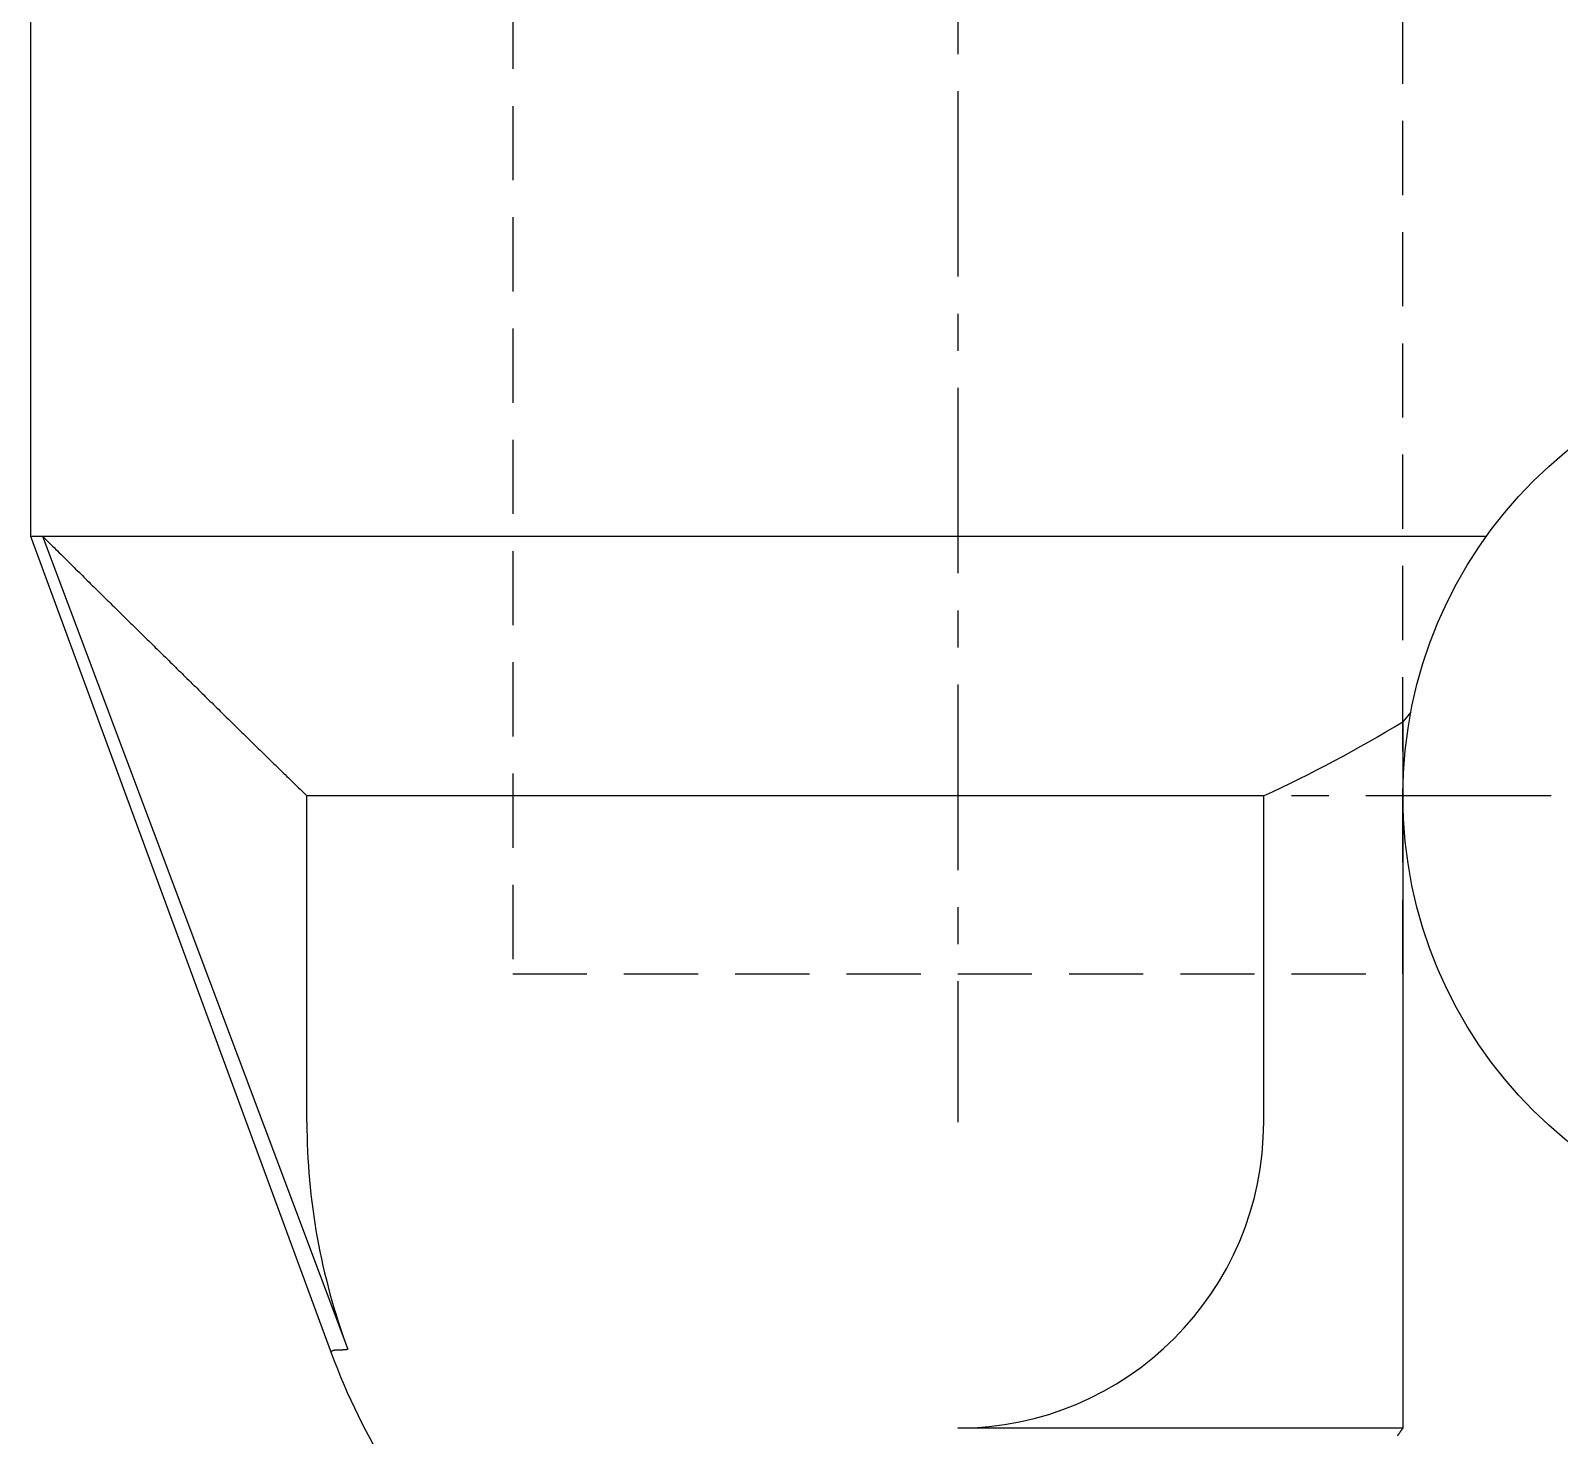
# Model space of a CAD drawing. Extents: x 15.3 to 102.8, y -16.9 to 75.1.
# Drawn here: x 24.44 to 34.74, y 28.56 to 38.03 of the extents above; entities that cross this region are included whole.
import ezdxf

# ---------------------------------------------------------------- set-up
doc = ezdxf.new("R2010")
doc.units = 0
doc.linetypes.add('CENTER', pattern=[2, 1.25, -0.25, 0.25, -0.25])
doc.linetypes.add('DASHED', pattern=[0.75, 0.5, -0.25])
doc.layers.get('0').update_dxf_attribs({"linetype": 'CONTINUOUS'})
doc.layers.add('CENTER', color=1, linetype='CENTER')

msp = doc.modelspace()

# ---------------------------------------------------------------- linework, layer by layer
at = {"color": 3, "linetype": 'DASHED'}
for p, q in [((27.685, 48.774), (27.685, 31.674)), ((33.685, 31.674), (33.685, 48.774)), ((27.685, 31.674), (33.685, 31.674))]:
    msp.add_line(p, q, dxfattribs=at)
at = {"color": 7, "linetype": 'CONTINUOUS'}
for p, q in [((24.435, 40.874), (24.435, 34.624)), ((24.435, 34.624), (34.248, 34.624)), ((24.435, 34.624), (26.462, 29.119)), ((24.516, 34.624), (26.573, 29.145)), ((33.739, 33.438), (33.685, 33.374)), ((33.685, 33.374), (33.685, 28.612)), ((32.747, 32.874), (26.298, 32.874)), ((26.298, 30.674), (26.298, 32.874)), ((32.747, 30.674), (32.747, 32.874)), ((33.685, 28.612), (30.685, 28.612))]:
    msp.add_line(p, q, dxfattribs=at)
at = {"color": 7}
for points in [[(24.516, 34.624, 0), (24.527, 34.613, 0), (24.538, 34.602, 0), (24.549, 34.591, 0), (24.56, 34.58, 0), (24.572, 34.569, 0), (24.583, 34.558, 0), (24.594, 34.547, 0), (24.605, 34.535, 0), (24.616, 34.525, 0), (24.627, 34.513, 0), (24.639, 34.502, 0), (24.65, 34.491, 0), (24.661, 34.48, 0), (24.672, 34.469, 0), (24.683, 34.458, 0), (24.695, 34.447, 0), (24.706, 34.436, 0), (24.717, 34.425, 0), (24.728, 34.414, 0), (24.739, 34.403, 0), (24.75, 34.392, 0), (24.762, 34.381, 0), (24.773, 34.37, 0), (24.784, 34.359, 0), (24.795, 34.348, 0), (24.806, 34.337, 0), (24.817, 34.326, 0), (24.829, 34.315, 0), (24.84, 34.304, 0), (24.851, 34.293, 0), (24.862, 34.282, 0), (24.873, 34.271, 0), (24.885, 34.26, 0), (24.896, 34.249, 0), (24.907, 34.238, 0), (24.918, 34.227, 0), (24.929, 34.216, 0), (24.941, 34.205, 0), (24.952, 34.194, 0), (24.963, 34.183, 0), (24.974, 34.172, 0), (24.985, 34.16, 0), (24.997, 34.15, 0), (25.008, 34.139, 0), (25.019, 34.127, 0), (25.03, 34.116, 0), (25.041, 34.105, 0), (25.052, 34.094, 0), (25.064, 34.083, 0), (25.075, 34.072, 0), (25.086, 34.061, 0), (25.097, 34.05, 0), (25.108, 34.039, 0), (25.12, 34.028, 0), (25.131, 34.017, 0), (25.142, 34.006, 0), (25.153, 33.995, 0), (25.165, 33.984, 0), (25.176, 33.973, 0), (25.187, 33.962, 0), (25.198, 33.951, 0), (25.209, 33.94, 0), (25.221, 33.929, 0), (25.232, 33.918, 0), (25.243, 33.907, 0), (25.254, 33.896, 0), (25.265, 33.885, 0), (25.276, 33.874, 0), (25.288, 33.863, 0), (25.299, 33.852, 0), (25.31, 33.841, 0), (25.321, 33.83, 0), (25.332, 33.819, 0), (25.344, 33.808, 0), (25.355, 33.797, 0), (25.366, 33.786, 0), (25.377, 33.775, 0), (25.389, 33.764, 0), (25.4, 33.753, 0), (25.411, 33.742, 0), (25.422, 33.731, 0), (25.433, 33.72, 0), (25.445, 33.709, 0), (25.456, 33.698, 0), (25.467, 33.687, 0), (25.478, 33.676, 0), (25.489, 33.665, 0), (25.501, 33.654, 0), (25.512, 33.643, 0), (25.523, 33.632, 0), (25.534, 33.621, 0), (25.546, 33.61, 0), (25.557, 33.599, 0), (25.568, 33.588, 0), (25.579, 33.577, 0), (25.59, 33.566, 0), (25.602, 33.555, 0), (25.613, 33.544, 0), (25.624, 33.533, 0), (25.635, 33.522, 0), (25.646, 33.511, 0), (25.658, 33.5, 0), (25.669, 33.489, 0), (25.68, 33.478, 0), (25.691, 33.467, 0), (25.703, 33.456, 0), (25.714, 33.445, 0), (25.725, 33.434, 0), (25.736, 33.423, 0), (25.747, 33.412, 0), (25.759, 33.401, 0), (25.77, 33.39, 0), (25.781, 33.379, 0), (25.792, 33.368, 0), (25.803, 33.357, 0), (25.815, 33.346, 0), (25.826, 33.335, 0), (25.837, 33.324, 0), (25.848, 33.313, 0), (25.86, 33.302, 0), (25.871, 33.291, 0), (25.882, 33.28, 0), (25.893, 33.269, 0), (25.904, 33.258, 0), (25.916, 33.247, 0), (25.927, 33.236, 0), (25.938, 33.225, 0), (25.949, 33.214, 0), (25.961, 33.203, 0), (25.972, 33.192, 0), (25.983, 33.181, 0), (25.994, 33.17, 0), (26.006, 33.159, 0), (26.017, 33.148, 0), (26.028, 33.137, 0), (26.039, 33.126, 0), (26.05, 33.115, 0), (26.062, 33.104, 0), (26.073, 33.093, 0), (26.084, 33.082, 0), (26.095, 33.071, 0), (26.107, 33.06, 0), (26.118, 33.049, 0), (26.129, 33.038, 0), (26.14, 33.028, 0), (26.152, 33.017, 0), (26.163, 33.005, 0), (26.174, 32.995, 0), (26.185, 32.984, 0), (26.197, 32.973, 0), (26.208, 32.962, 0), (26.219, 32.951, 0), (26.23, 32.94, 0), (26.241, 32.929, 0), (26.253, 32.918, 0), (26.264, 32.907, 0), (26.275, 32.896, 0), (26.286, 32.885, 0), (26.298, 32.874, 0)], [(26.462, 29.119, 0), (26.462, 29.119, 0), (26.462, 29.119, 0), (26.462, 29.12, 0), (26.462, 29.12, 0), (26.462, 29.12, 0), (26.462, 29.121, 0), (26.462, 29.121, 0), (26.462, 29.121, 0), (26.462, 29.122, 0), (26.462, 29.122, 0), (26.462, 29.122, 0), (26.462, 29.123, 0), (26.462, 29.123, 0), (26.462, 29.123, 0), (26.462, 29.124, 0), (26.462, 29.124, 0), (26.462, 29.124, 0), (26.462, 29.125, 0), (26.462, 29.125, 0), (26.462, 29.125, 0), (26.462, 29.125, 0), (26.462, 29.126, 0), (26.462, 29.126, 0), (26.462, 29.127, 0), (26.462, 29.127, 0), (26.462, 29.127, 0), (26.462, 29.127, 0), (26.462, 29.128, 0), (26.462, 29.128, 0), (26.462, 29.128, 0), (26.462, 29.129, 0), (26.463, 29.129, 0), (26.463, 29.129, 0), (26.463, 29.13, 0), (26.463, 29.13, 0), (26.463, 29.13, 0), (26.464, 29.13, 0), (26.464, 29.131, 0), (26.464, 29.131, 0), (26.464, 29.131, 0), (26.464, 29.131, 0), (26.465, 29.131, 0), (26.465, 29.132, 0), (26.465, 29.132, 0), (26.465, 29.132, 0), (26.466, 29.132, 0), (26.466, 29.133, 0), (26.466, 29.133, 0), (26.466, 29.133, 0), (26.467, 29.133, 0), (26.467, 29.133, 0), (26.467, 29.133, 0), (26.468, 29.134, 0), (26.468, 29.134, 0), (26.468, 29.134, 0), (26.468, 29.134, 0), (26.469, 29.134, 0), (26.469, 29.134, 0), (26.469, 29.134, 0), (26.47, 29.135, 0), (26.47, 29.135, 0), (26.47, 29.135, 0), (26.471, 29.135, 0), (26.471, 29.135, 0), (26.471, 29.135, 0), (26.471, 29.135, 0), (26.472, 29.136, 0), (26.472, 29.136, 0), (26.472, 29.136, 0), (26.473, 29.136, 0), (26.473, 29.136, 0), (26.473, 29.136, 0), (26.474, 29.136, 0), (26.474, 29.136, 0), (26.474, 29.136, 0), (26.474, 29.136, 0), (26.475, 29.137, 0), (26.475, 29.137, 0), (26.475, 29.137, 0), (26.476, 29.137, 0), (26.476, 29.137, 0), (26.476, 29.137, 0), (26.477, 29.137, 0), (26.477, 29.137, 0), (26.477, 29.137, 0), (26.477, 29.137, 0), (26.478, 29.137, 0), (26.478, 29.137, 0), (26.479, 29.137, 0), (26.479, 29.137, 0), (26.479, 29.138, 0), (26.479, 29.138, 0), (26.48, 29.138, 0), (26.48, 29.138, 0), (26.48, 29.138, 0), (26.481, 29.138, 0), (26.481, 29.138, 0), (26.481, 29.138, 0), (26.482, 29.138, 0), (26.482, 29.138, 0), (26.482, 29.138, 0), (26.483, 29.138, 0), (26.483, 29.138, 0), (26.483, 29.138, 0), (26.484, 29.138, 0), (26.484, 29.138, 0), (26.484, 29.139, 0), (26.485, 29.139, 0), (26.485, 29.139, 0), (26.485, 29.139, 0), (26.485, 29.139, 0), (26.486, 29.139, 0), (26.486, 29.139, 0), (26.486, 29.139, 0), (26.487, 29.139, 0), (26.487, 29.139, 0), (26.487, 29.139, 0), (26.488, 29.139, 0), (26.488, 29.139, 0), (26.488, 29.139, 0), (26.489, 29.139, 0), (26.489, 29.139, 0), (26.489, 29.139, 0), (26.49, 29.139, 0), (26.49, 29.139, 0), (26.49, 29.139, 0), (26.491, 29.139, 0), (26.491, 29.139, 0), (26.491, 29.139, 0), (26.492, 29.139, 0), (26.492, 29.139, 0), (26.492, 29.139, 0), (26.492, 29.139, 0), (26.493, 29.139, 0), (26.493, 29.139, 0), (26.494, 29.139, 0), (26.494, 29.14, 0), (26.494, 29.14, 0), (26.494, 29.14, 0), (26.495, 29.14, 0), (26.495, 29.14, 0), (26.495, 29.14, 0), (26.496, 29.14, 0), (26.496, 29.14, 0), (26.496, 29.14, 0), (26.497, 29.14, 0), (26.497, 29.14, 0), (26.497, 29.14, 0), (26.498, 29.14, 0), (26.498, 29.14, 0), (26.498, 29.14, 0), (26.499, 29.14, 0), (26.499, 29.14, 0), (26.499, 29.14, 0), (26.5, 29.14, 0), (26.5, 29.14, 0), (26.5, 29.14, 0), (26.501, 29.14, 0), (26.501, 29.14, 0), (26.501, 29.14, 0), (26.502, 29.14, 0), (26.502, 29.14, 0), (26.502, 29.14, 0), (26.503, 29.14, 0), (26.503, 29.14, 0), (26.503, 29.14, 0), (26.503, 29.14, 0), (26.504, 29.14, 0), (26.504, 29.14, 0), (26.504, 29.14, 0), (26.505, 29.14, 0), (26.505, 29.14, 0), (26.505, 29.14, 0), (26.506, 29.14, 0), (26.506, 29.14, 0), (26.506, 29.14, 0), (26.507, 29.14, 0), (26.507, 29.14, 0), (26.507, 29.14, 0), (26.508, 29.14, 0), (26.508, 29.14, 0), (26.508, 29.14, 0), (26.509, 29.14, 0), (26.509, 29.14, 0), (26.509, 29.14, 0), (26.51, 29.14, 0), (26.51, 29.14, 0), (26.51, 29.14, 0), (26.511, 29.14, 0), (26.511, 29.14, 0), (26.511, 29.14, 0), (26.512, 29.14, 0), (26.512, 29.14, 0), (26.512, 29.14, 0), (26.512, 29.14, 0), (26.513, 29.14, 0), (26.513, 29.14, 0), (26.514, 29.14, 0), (26.514, 29.14, 0), (26.514, 29.14, 0), (26.514, 29.14, 0), (26.515, 29.14, 0), (26.515, 29.14, 0), (26.515, 29.14, 0), (26.516, 29.14, 0), (26.516, 29.14, 0), (26.516, 29.14, 0), (26.517, 29.14, 0), (26.517, 29.14, 0), (26.517, 29.14, 0), (26.518, 29.14, 0), (26.518, 29.14, 0), (26.518, 29.14, 0), (26.519, 29.14, 0), (26.519, 29.14, 0), (26.519, 29.14, 0), (26.52, 29.14, 0), (26.52, 29.14, 0), (26.52, 29.14, 0), (26.52, 29.14, 0), (26.521, 29.14, 0), (26.521, 29.14, 0), (26.521, 29.14, 0), (26.522, 29.14, 0), (26.522, 29.14, 0), (26.523, 29.14, 0), (26.523, 29.14, 0), (26.523, 29.14, 0), (26.523, 29.14, 0), (26.524, 29.14, 0), (26.524, 29.14, 0), (26.524, 29.14, 0), (26.525, 29.14, 0), (26.525, 29.14, 0), (26.525, 29.14, 0), (26.526, 29.14, 0), (26.526, 29.14, 0), (26.526, 29.14, 0), (26.527, 29.14, 0), (26.527, 29.14, 0), (26.527, 29.14, 0), (26.528, 29.14, 0), (26.528, 29.14, 0), (26.528, 29.14, 0), (26.529, 29.14, 0), (26.529, 29.14, 0), (26.529, 29.14, 0), (26.53, 29.14, 0), (26.53, 29.14, 0), (26.53, 29.14, 0), (26.53, 29.14, 0), (26.531, 29.14, 0), (26.531, 29.14, 0), (26.532, 29.14, 0), (26.532, 29.14, 0), (26.532, 29.14, 0), (26.532, 29.14, 0), (26.533, 29.14, 0), (26.533, 29.14, 0), (26.533, 29.14, 0), (26.534, 29.14, 0), (26.534, 29.14, 0), (26.534, 29.14, 0), (26.535, 29.14, 0), (26.535, 29.14, 0), (26.535, 29.14, 0), (26.536, 29.14, 0), (26.536, 29.14, 0), (26.536, 29.14, 0), (26.537, 29.14, 0), (26.537, 29.14, 0), (26.537, 29.14, 0), (26.538, 29.14, 0), (26.538, 29.14, 0), (26.538, 29.14, 0), (26.539, 29.14, 0), (26.539, 29.14, 0), (26.539, 29.14, 0), (26.54, 29.14, 0), (26.54, 29.14, 0), (26.54, 29.14, 0), (26.541, 29.141, 0), (26.541, 29.141, 0), (26.541, 29.141, 0), (26.541, 29.141, 0), (26.542, 29.141, 0), (26.542, 29.141, 0), (26.543, 29.141, 0), (26.543, 29.141, 0), (26.543, 29.141, 0), (26.543, 29.141, 0), (26.544, 29.141, 0), (26.544, 29.141, 0), (26.544, 29.141, 0), (26.545, 29.141, 0), (26.545, 29.141, 0), (26.545, 29.141, 0), (26.546, 29.141, 0), (26.546, 29.141, 0), (26.546, 29.141, 0), (26.547, 29.141, 0), (26.547, 29.141, 0), (26.547, 29.141, 0), (26.548, 29.141, 0), (26.548, 29.141, 0), (26.548, 29.141, 0), (26.549, 29.141, 0), (26.549, 29.141, 0), (26.549, 29.141, 0), (26.549, 29.141, 0), (26.55, 29.141, 0), (26.55, 29.141, 0), (26.55, 29.141, 0), (26.551, 29.141, 0), (26.551, 29.141, 0), (26.552, 29.141, 0), (26.552, 29.141, 0), (26.552, 29.141, 0), (26.552, 29.141, 0), (26.553, 29.141, 0), (26.553, 29.141, 0), (26.553, 29.141, 0), (26.554, 29.141, 0), (26.554, 29.142, 0), (26.554, 29.142, 0), (26.555, 29.142, 0), (26.555, 29.142, 0), (26.555, 29.142, 0), (26.556, 29.142, 0), (26.556, 29.142, 0), (26.556, 29.142, 0), (26.557, 29.142, 0), (26.557, 29.142, 0), (26.557, 29.142, 0), (26.558, 29.142, 0), (26.558, 29.142, 0), (26.558, 29.142, 0), (26.558, 29.142, 0), (26.559, 29.142, 0), (26.559, 29.142, 0), (26.559, 29.142, 0), (26.56, 29.142, 0), (26.56, 29.142, 0), (26.56, 29.142, 0), (26.561, 29.142, 0), (26.561, 29.142, 0), (26.561, 29.142, 0), (26.562, 29.142, 0), (26.562, 29.142, 0), (26.562, 29.143, 0), (26.563, 29.143, 0), (26.563, 29.143, 0), (26.563, 29.143, 0), (26.564, 29.143, 0), (26.564, 29.143, 0), (26.564, 29.143, 0), (26.565, 29.143, 0), (26.565, 29.143, 0), (26.565, 29.143, 0), (26.566, 29.143, 0), (26.566, 29.143, 0), (26.566, 29.143, 0), (26.567, 29.143, 0), (26.567, 29.143, 0), (26.567, 29.143, 0), (26.567, 29.143, 0), (26.568, 29.144, 0), (26.568, 29.144, 0), (26.568, 29.144, 0), (26.569, 29.144, 0), (26.569, 29.144, 0), (26.569, 29.144, 0), (26.57, 29.144, 0), (26.57, 29.144, 0), (26.57, 29.144, 0), (26.571, 29.144, 0), (26.571, 29.144, 0), (26.571, 29.144, 0), (26.572, 29.144, 0), (26.572, 29.144, 0), (26.572, 29.145, 0), (26.573, 29.145, 0), (26.573, 29.145, 0)], [(33.65, 28.561, 0), (33.651, 28.563, 0), (33.653, 28.565, 0), (33.654, 28.568, 0), (33.656, 28.57, 0), (33.658, 28.572, 0), (33.659, 28.575, 0), (33.661, 28.577, 0), (33.663, 28.579, 0), (33.664, 28.582, 0), (33.666, 28.584, 0), (33.667, 28.587, 0), (33.669, 28.589, 0), (33.671, 28.591, 0), (33.672, 28.593, 0), (33.674, 28.596, 0), (33.675, 28.598, 0), (33.677, 28.601, 0), (33.679, 28.603, 0), (33.68, 28.605, 0), (33.682, 28.608, 0), (33.684, 28.61, 0), (33.685, 28.612, 0)]]:
    msp.add_polyline3d(points, dxfattribs=at)
at = {"color": 3}
msp.add_polyline3d([(33.687, 32.762, 0), (33.687, 32.763, 0), (33.687, 32.764, 0), (33.687, 32.764, 0), (33.687, 32.765, 0), (33.687, 32.766, 0), (33.687, 32.766, 0), (33.687, 32.767, 0), (33.687, 32.768, 0), (33.687, 32.769, 0), (33.687, 32.769, 0), (33.687, 32.77, 0), (33.687, 32.771, 0), (33.687, 32.771, 0), (33.687, 32.772, 0), (33.687, 32.773, 0), (33.687, 32.773, 0), (33.687, 32.774, 0), (33.687, 32.775, 0), (33.687, 32.776, 0), (33.687, 32.776, 0), (33.687, 32.777, 0), (33.687, 32.778, 0), (33.687, 32.778, 0), (33.687, 32.779, 0), (33.687, 32.78, 0), (33.687, 32.78, 0), (33.687, 32.781, 0), (33.687, 32.782, 0), (33.687, 32.782, 0), (33.687, 32.783, 0), (33.687, 32.784, 0), (33.687, 32.785, 0), (33.686, 32.785, 0), (33.686, 32.786, 0), (33.686, 32.787, 0), (33.686, 32.788, 0), (33.686, 32.788, 0), (33.686, 32.789, 0), (33.686, 32.79, 0), (33.686, 32.79, 0), (33.686, 32.791, 0), (33.686, 32.792, 0), (33.686, 32.792, 0), (33.686, 32.793, 0), (33.686, 32.794, 0), (33.686, 32.794, 0), (33.686, 32.795, 0), (33.686, 32.796, 0), (33.686, 32.797, 0), (33.686, 32.797, 0), (33.686, 32.798, 0), (33.686, 32.799, 0), (33.686, 32.799, 0), (33.686, 32.8, 0), (33.686, 32.801, 0), (33.686, 32.801, 0), (33.686, 32.802, 0), (33.686, 32.803, 0), (33.686, 32.804, 0), (33.686, 32.804, 0), (33.686, 32.805, 0), (33.686, 32.806, 0), (33.686, 32.806, 0), (33.686, 32.807, 0), (33.686, 32.808, 0), (33.686, 32.809, 0), (33.686, 32.809, 0), (33.686, 32.81, 0), (33.686, 32.811, 0), (33.686, 32.811, 0), (33.686, 32.812, 0), (33.686, 32.813, 0), (33.686, 32.813, 0), (33.686, 32.814, 0), (33.686, 32.815, 0), (33.686, 32.816, 0), (33.686, 32.816, 0), (33.686, 32.817, 0), (33.686, 32.818, 0), (33.686, 32.818, 0), (33.686, 32.819, 0), (33.686, 32.82, 0), (33.686, 32.821, 0), (33.686, 32.821, 0), (33.686, 32.822, 0), (33.686, 32.823, 0), (33.686, 32.823, 0), (33.686, 32.824, 0), (33.685, 32.825, 0), (33.685, 32.825, 0), (33.685, 32.826, 0), (33.685, 32.827, 0), (33.685, 32.828, 0), (33.685, 32.828, 0), (33.685, 32.829, 0), (33.685, 32.83, 0), (33.685, 32.83, 0), (33.685, 32.831, 0), (33.685, 32.832, 0), (33.685, 32.832, 0), (33.685, 32.833, 0), (33.685, 32.834, 0), (33.685, 32.834, 0), (33.685, 32.835, 0), (33.685, 32.836, 0), (33.685, 32.837, 0), (33.685, 32.837, 0), (33.685, 32.838, 0), (33.685, 32.839, 0), (33.685, 32.839, 0), (33.685, 32.84, 0), (33.685, 32.841, 0), (33.685, 32.842, 0), (33.685, 32.842, 0), (33.685, 32.843, 0), (33.685, 32.844, 0), (33.685, 32.844, 0), (33.685, 32.845, 0), (33.685, 32.846, 0), (33.685, 32.846, 0), (33.685, 32.847, 0), (33.685, 32.848, 0), (33.685, 32.849, 0), (33.685, 32.849, 0), (33.685, 32.85, 0), (33.685, 32.851, 0), (33.685, 32.851, 0), (33.685, 32.852, 0), (33.685, 32.853, 0), (33.685, 32.853, 0), (33.685, 32.854, 0), (33.685, 32.855, 0), (33.685, 32.856, 0), (33.685, 32.856, 0), (33.685, 32.857, 0), (33.685, 32.858, 0), (33.685, 32.858, 0), (33.685, 32.859, 0), (33.685, 32.86, 0), (33.685, 32.861, 0), (33.685, 32.861, 0), (33.685, 32.862, 0), (33.685, 32.863, 0), (33.685, 32.863, 0), (33.685, 32.864, 0), (33.685, 32.865, 0), (33.685, 32.865, 0), (33.685, 32.866, 0), (33.685, 32.867, 0), (33.685, 32.867, 0), (33.685, 32.868, 0), (33.685, 32.869, 0), (33.685, 32.87, 0), (33.685, 32.87, 0), (33.685, 32.871, 0), (33.685, 32.872, 0), (33.685, 32.872, 0), (33.685, 32.873, 0), (33.685, 32.874, 0)], dxfattribs=at)
at = {"color": 7, "linetype": 'CONTINUOUS'}
msp.add_circle((36.685, 32.874), 3, dxfattribs=at)
for centre, radius, start, end in [((28.72, 41.562), 9.576, 294.8656, 301.2313), ((30.685, 30.674), 4.387, 180, 200.3982), ((30.685, 30.674), 2.062, 270, 0), ((30.685, 30.674), 4.5, 200.2161, 223.6029)]:
    msp.add_arc(centre, radius, start, end, dxfattribs=at)
at = {"layer": 'CENTER', "color": 1, "linetype": 'CENTER'}
for p, q in [((30.685, 49.624), (30.685, 30.674)), ((40.685, 32.874), (32.685, 32.874))]:
    msp.add_line(p, q, dxfattribs=at)

doc.saveas('drawing.dxf')
